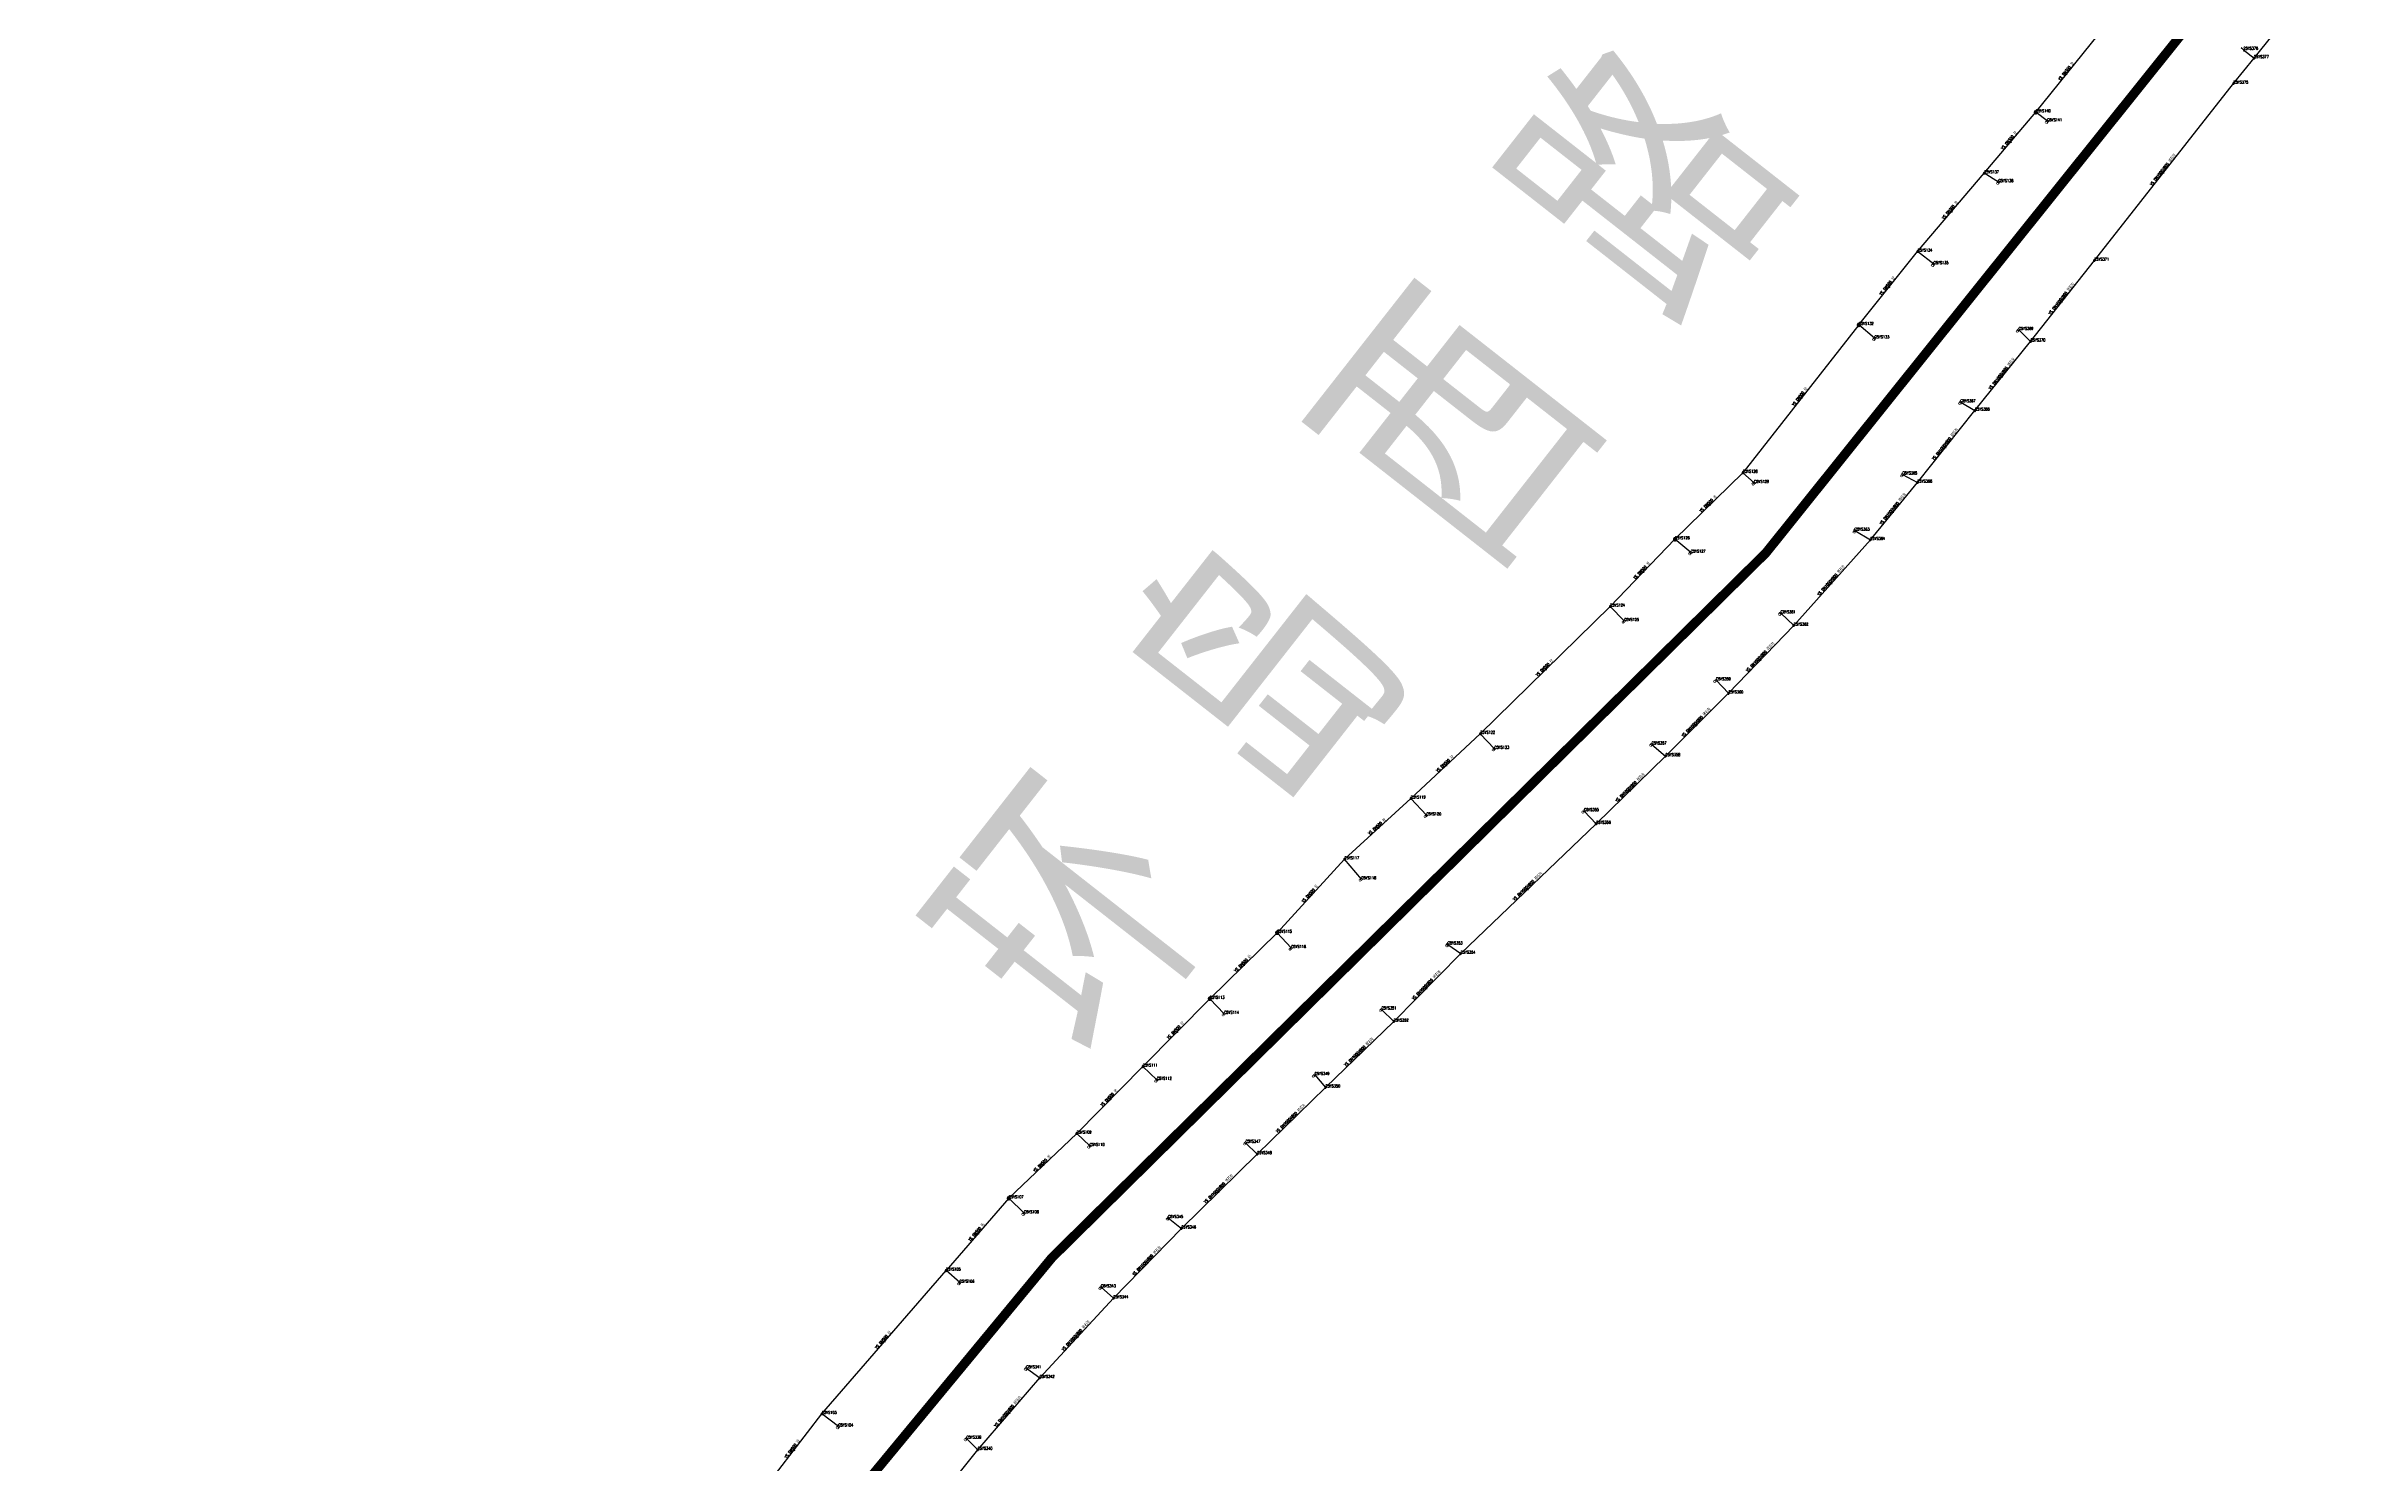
# Model space of a CAD drawing. Extents: x 78813 to 99477, y 2421021 to 2448125.
# Drawn here: x 87116 to 87860, y 2426627 to 2427083 of the extents above; entities that cross this region are included whole.
import ezdxf
from ezdxf.enums import TextEntityAlignment as Align

# ---------------------------------------------------------------- set-up
doc = ezdxf.new("R2010")
doc.units = 0
doc.set_wipeout_variables(frame=1)
doc.layers.get('0').update_dxf_attribs({"linetype": 'CONTINUOUS'})
doc.layers.add('DX_YS', color=42, linetype='CONTINUOUS')
doc.layers.add('道路', color=5, linetype='CONTINUOUS')
doc.layers.add('YSLINE', color=7, linetype='CONTINUOUS', true_color=0xcc9900)
doc.layers.add('道路名称', color=7, linetype='CONTINUOUS', lineweight=0)
doc.styles.add('CcNameZT', font='txt.SHX', dxfattribs={"width": 0.8, "bigfont": 'HZTXT.SHX'})
doc.styles.add('PointNameZT', font='txt.SHX', dxfattribs={"width": 0.8, "bigfont": 'HZTXT.SHX'})
doc.styles.add('宋体0.7', font='', dxfattribs={"width": 0.7})
doc.styles.get('宋体0.7').set_extended_font_data('SimSun')

# ---------------------------------------------------------------- blocks, each defined once
blk = doc.blocks.new('GC546')
at = {"color": 0}
for p in [(0.866, 0.5), (0.866, -0.5)]:
    blk.add_line(p, (0, 0), dxfattribs=at)
blk = doc.blocks.new('PS雨水井')
blk.add_lwpolyline([(1, 0), (1, 0.1), (1, 0.1), (1, 0.2), (1, 0.3), (0.9, 0.3), (0.9, 0.4), (0.9, 0.5), (0.8, 0.5), (0.8, 0.6), (0.8, 0.6), (0.7, 0.7), (0.7, 0.7), (0.6, 0.8), (0.6, 0.8), (0.5, 0.9), (0.4, 0.9), (0.4, 0.9), (0.3, 1), (0.2, 1), (0.2, 1), (0.1, 1), (0, 1), (0, 1), (-0.1, 1), (-0.2, 1), (-0.2, 1), (-0.3, 1), (-0.4, 0.9), (-0.4, 0.9), (-0.5, 0.9), (-0.6, 0.8), (-0.6, 0.8), (-0.7, 0.7), (-0.7, 0.7), (-0.8, 0.6), (-0.8, 0.6), (-0.8, 0.5), (-0.9, 0.5), (-0.9, 0.4), (-0.9, 0.3), (-1, 0.3), (-1, 0.2), (-1, 0.1), (-1, 0.1), (-1, 0), (-1, -0.1), (-1, -0.1), (-1, -0.2), (-1, -0.3), (-0.9, -0.3), (-0.9, -0.4), (-0.9, -0.5), (-0.8, -0.5), (-0.8, -0.6), (-0.8, -0.6), (-0.7, -0.7), (-0.7, -0.7), (-0.6, -0.8), (-0.6, -0.8), (-0.5, -0.9), (-0.4, -0.9), (-0.4, -0.9), (-0.3, -1), (-0.2, -1), (-0.2, -1), (-0.1, -1), (0, -1), (0, -1), (0.1, -1), (0.2, -1), (0.2, -1), (0.3, -1), (0.4, -0.9), (0.4, -0.9), (0.5, -0.9), (0.6, -0.8), (0.6, -0.8), (0.7, -0.7), (0.7, -0.7), (0.8, -0.6), (0.8, -0.6), (0.8, -0.5), (0.9, -0.5), (0.9, -0.4), (0.9, -0.3), (1, -0.3), (1, -0.2), (1, -0.1), (1, 0)], close=True)
blk.add_wipeout([(1, 0), (1, 0.1), (1, 0.1), (1, 0.2), (1, 0.3), (0.9, 0.3), (0.9, 0.4), (0.9, 0.5), (0.8, 0.5), (0.8, 0.6), (0.8, 0.6), (0.7, 0.7), (0.7, 0.7), (0.6, 0.8), (0.6, 0.8), (0.5, 0.9), (0.4, 0.9), (0.4, 0.9), (0.3, 1), (0.2, 1), (0.2, 1), (0.1, 1), (0, 1), (0, 1), (-0.1, 1), (-0.2, 1), (-0.2, 1), (-0.3, 1), (-0.4, 0.9), (-0.4, 0.9), (-0.5, 0.9), (-0.6, 0.8), (-0.6, 0.8), (-0.7, 0.7), (-0.7, 0.7), (-0.8, 0.6), (-0.8, 0.6), (-0.8, 0.5), (-0.9, 0.5), (-0.9, 0.4), (-0.9, 0.3), (-1, 0.3), (-1, 0.2), (-1, 0.1), (-1, 0.1), (-1, 0), (-1, -0.1), (-1, -0.1), (-1, -0.2), (-1, -0.3), (-0.9, -0.3), (-0.9, -0.4), (-0.9, -0.5), (-0.8, -0.5), (-0.8, -0.6), (-0.8, -0.6), (-0.7, -0.7), (-0.7, -0.7), (-0.6, -0.8), (-0.6, -0.8), (-0.5, -0.9), (-0.4, -0.9), (-0.4, -0.9), (-0.3, -1), (-0.2, -1), (-0.2, -1), (-0.1, -1), (0, -1), (0, -1), (0.1, -1), (0.2, -1), (0.2, -1), (0.3, -1), (0.4, -0.9), (0.4, -0.9), (0.5, -0.9), (0.6, -0.8), (0.6, -0.8), (0.7, -0.7), (0.7, -0.7), (0.8, -0.6), (0.8, -0.6), (0.8, -0.5), (0.9, -0.5), (0.9, -0.4), (0.9, -0.3), (1, -0.3), (1, -0.2), (1, -0.1)])
for p, q in [((-1, 0), (0, 0)), ((-0.9, 0.5), (0, 0.5)), ((0, 1), (0, 0)), ((0, 0.5), (0.9, 0.5)), ((0, 0), (0, -1)), ((0, 0), (1, 0)), ((-0.9, -0.5), (0, -0.5)), ((0, -0.5), (0.9, -0.5))]:
    blk.add_line(p, q)
blk = doc.blocks.new('PS管线点')
blk.add_wipeout([(0.5, 0), (0.5, 0), (0.5, 0.1), (0.5, 0.1), (0.5, 0.1), (0.5, 0.2), (0.5, 0.2), (0.4, 0.2), (0.4, 0.3), (0.4, 0.3), (0.4, 0.3), (0.4, 0.3), (0.3, 0.4), (0.3, 0.4), (0.3, 0.4), (0.2, 0.4), (0.2, 0.4), (0.2, 0.5), (0.2, 0.5), (0.1, 0.5), (0.1, 0.5), (0.1, 0.5), (0, 0.5), (0, 0.5), (-0.1, 0.5), (-0.1, 0.5), (-0.1, 0.5), (-0.2, 0.5), (-0.2, 0.5), (-0.2, 0.4), (-0.3, 0.4), (-0.3, 0.4), (-0.3, 0.4), (-0.3, 0.4), (-0.4, 0.3), (-0.4, 0.3), (-0.4, 0.3), (-0.4, 0.3), (-0.4, 0.2), (-0.5, 0.2), (-0.5, 0.2), (-0.5, 0.1), (-0.5, 0.1), (-0.5, 0.1), (-0.5, 0), (-0.5, 0), (-0.5, 0), (-0.5, -0.1), (-0.5, -0.1), (-0.5, -0.1), (-0.5, -0.2), (-0.5, -0.2), (-0.4, -0.2), (-0.4, -0.3), (-0.4, -0.3), (-0.4, -0.3), (-0.4, -0.3), (-0.3, -0.4), (-0.3, -0.4), (-0.3, -0.4), (-0.3, -0.4), (-0.2, -0.4), (-0.2, -0.5), (-0.2, -0.5), (-0.1, -0.5), (-0.1, -0.5), (-0.1, -0.5), (0, -0.5), (0, -0.5), (0.1, -0.5), (0.1, -0.5), (0.1, -0.5), (0.2, -0.5), (0.2, -0.5), (0.2, -0.4), (0.2, -0.4), (0.3, -0.4), (0.3, -0.4), (0.3, -0.4), (0.4, -0.3), (0.4, -0.3), (0.4, -0.3), (0.4, -0.3), (0.4, -0.2), (0.5, -0.2), (0.5, -0.2), (0.5, -0.1), (0.5, -0.1), (0.5, -0.1)])
blk.add_lwpolyline([(0.5, 0), (0.5, 0), (0.5, 0.1), (0.5, 0.1), (0.5, 0.1), (0.5, 0.2), (0.5, 0.2), (0.4, 0.2), (0.4, 0.3), (0.4, 0.3), (0.4, 0.3), (0.4, 0.3), (0.3, 0.4), (0.3, 0.4), (0.3, 0.4), (0.2, 0.4), (0.2, 0.4), (0.2, 0.5), (0.2, 0.5), (0.1, 0.5), (0.1, 0.5), (0.1, 0.5), (0, 0.5), (0, 0.5), (-0.1, 0.5), (-0.1, 0.5), (-0.1, 0.5), (-0.2, 0.5), (-0.2, 0.5), (-0.2, 0.4), (-0.3, 0.4), (-0.3, 0.4), (-0.3, 0.4), (-0.3, 0.4), (-0.4, 0.3), (-0.4, 0.3), (-0.4, 0.3), (-0.4, 0.3), (-0.4, 0.2), (-0.5, 0.2), (-0.5, 0.2), (-0.5, 0.1), (-0.5, 0.1), (-0.5, 0.1), (-0.5, 0), (-0.5, 0), (-0.5, 0), (-0.5, -0.1), (-0.5, -0.1), (-0.5, -0.1), (-0.5, -0.2), (-0.5, -0.2), (-0.4, -0.2), (-0.4, -0.3), (-0.4, -0.3), (-0.4, -0.3), (-0.4, -0.3), (-0.3, -0.4), (-0.3, -0.4), (-0.3, -0.4), (-0.3, -0.4), (-0.2, -0.4), (-0.2, -0.5), (-0.2, -0.5), (-0.1, -0.5), (-0.1, -0.5), (-0.1, -0.5), (0, -0.5), (0, -0.5), (0.1, -0.5), (0.1, -0.5), (0.1, -0.5), (0.2, -0.5), (0.2, -0.5), (0.2, -0.4), (0.2, -0.4), (0.3, -0.4), (0.3, -0.4), (0.3, -0.4), (0.4, -0.3), (0.4, -0.3), (0.4, -0.3), (0.4, -0.3), (0.4, -0.2), (0.5, -0.2), (0.5, -0.2), (0.5, -0.1), (0.5, -0.1), (0.5, -0.1), (0.5, 0)], close=True)
blk = doc.blocks.new('PS雨篦')
blk.add_lwpolyline([(-1.5, 0.5), (0, 0.5), (1.5, 0.5), (1.5, -0.5), (0, -0.5), (-1.5, -0.5)], close=True)
blk.add_wipeout([(-1.5, 0.5), (0, 0.5), (1.5, 0.5), (1.5, -0.5), (0, -0.5), (-1.5, -0.5)])
for p, q in [((-0.5, -0.5), (-0.5, 0.5)), ((0.5, -0.5), (0.5, 0.5))]:
    blk.add_line(p, q)
blk = doc.blocks.new('PS进水口')
for points in [[(-0.8, -0.9), (0, 0), (-0.9, 0.9)], [(0, 0), (2, 0)]]:
    blk.add_lwpolyline(points)
blk = doc.blocks.new('测量点')
h = blk.add_hatch(color=256)
edge = h.paths.add_edge_path()
edge.add_arc((0, 0), 0.5, 0, 360)
blk.add_circle((0, 0), 0.5)

msp = doc.modelspace()

# ---------------------------------------------------------------- block references
at = {"layer": 'DX_YS'}
for p, xscale, yscale, zscale, rotation in [((87765.73, 2427073.96, 3.1), 0.4999999999541708, 0.5, 0.5, 231.1147859122022), ((87747.37, 2427051.67, 3.17), 0.499999999920594, 0.5, 0.5, 49.77910033231282), ((87796.84, 2427042.25, 3.38), 0.5000000001794286, 0.5, 0.5, 231.8457063806638), ((87728.36, 2427029.27, 3), 0.4999999999860864, 0.5, 0.5, 49.61149648635934), ((87708.2, 2427004.87, 2.78), 0.4999999999181216, 0.5, 0.5, 51.32924432909679), ((87764.23, 2427000.77, 3.22), 0.499999999998115, 0.5, 0.5, 231.7784465998128), ((87745.03, 2426976.64, 2.97), 0.4999999999134793, 0.5, 0.5, 231.1674285632793), ((87680.11, 2426969.3, 2.7), 0.5000000001556953, 0.5, 0.5, 51.89305225866938), ((87726.83, 2426953.95, 3.17), 0.4999999999871663, 0.5, 0.5, 231.344417387149), ((87650.55, 2426934.83, 2.65), 0.5000000000432111, 0.5, 0.5, 44.41420652426989), ((87710.01, 2426933.15, 3.45), 0.4999999999864811, 0.5, 0.5, 230.6527804414755), ((87629.23, 2426913.32, 2.54), 0.4999999998506774, 0.5, 0.5, 46.10282204049515), ((87690.12, 2426910.16, 3.53), 0.500000000145527, 0.5, 0.5, 228.1817753030923), ((87597.93, 2426882.05, 2.39), 0.4999999999524545, 0.5, 0.5, 44.39916999762818), ((87667.32, 2426885.48, 3.62), 0.5000000001230801, 0.5, 0.5, 226.135390256292), ((87646.72, 2426864.49, 3.68), 0.4999999999776326, 0.5, 0.5, 224.8994538604321), ((87565.89, 2426851.17, 1.97), 0.4999999999059501, 0.5, 0.5, 43.05359249102864), ((87625.42, 2426843.51, 3.65), 0.4999999998891664, 0.5, 0.5, 224.2580331153064), ((87544.05, 2426830.99, 2.41), 0.5000000000065087, 0.5, 0.5, 42.43794191207736), ((87522.56, 2426809.4, 2.61), 0.4999999999056955, 0.5, 0.5, 47.56256420439565), ((87592.49, 2426811.74, 3.51), 0.5000000000257553, 0.5, 0.5, 223.83072364941), ((87500.91, 2426786.96, 2.79), 0.4999999999538639, 0.5, 0.5, 44.40157660836323), ((87559.99, 2426779.95, 3.33), 0.4999999999073145, 0.5, 0.5, 225.4219949359149), ((87479.32, 2426765.44, 2.9), 0.5000000000501201, 0.5, 0.5, 45.39406096043565), ((87538.26, 2426758.45, 3.36), 0.5000000000903313, 0.5, 0.5, 223.9747885818967), ((87457.93, 2426743.77, 2.95), 0.5000000000000562, 0.5000000000000562, 0.5000000000000562, 45.34828203436037), ((87516.29, 2426737.13, 3.48), 0.4999999999613071, 0.5, 0.5, 224.2889677885459), ((87436.38, 2426722.61, 2.9), 0.4999999998613258, 0.5, 0.5, 43.61178767445357), ((87493.12, 2426714.45, 3.58), 0.4999999998549113, 0.5, 0.5, 224.4896943842956), ((87415.36, 2426700.56, 2.74), 0.5000000000616438, 0.5, 0.5, 49.08065196823445), ((87470.04, 2426691.27, 3.75), 0.5000000001467779, 0.5, 0.5, 45.80915378042193), ((87385.33, 2426665.88, 2.79), 0.5000000000708329, 0.5, 0.5, 49.10916006977272), ((87447.27, 2426667.24, 3.77), 0.4999999999003604, 0.5, 0.5, 47.19720175404394), ((87425.43, 2426642.86, 3.8), 0.500000000147377, 0.5, 0.5, 49.23291708012511), ((87356.16, 2426630.85, 2.71), 0.5000000001139064, 0.5, 0.5, 52.45829164263355)]:
    msp.add_blockref('GC546', p, dxfattribs=dict(at, xscale=xscale, yscale=yscale, zscale=zscale, rotation=rotation))

# ---------------------------------------------------------------- texts
at = {"layer": 'DX_YS', "style": 'PointNameZT', "width": 0.8}
for s, p in [('25YS376', (87822.4, 2427081.59, 4.54)), ('25YS377', (87825.8, 2427078.87, 3.32)), ('25YS375', (87819.21, 2427070.72, 3.33)), ('25YS140', (87755.66, 2427061.47, 3.12)), ('25YS141', (87759.38, 2427058.6, 3.42)), ('25YS137', (87739.07, 2427041.86, 3.18)), ('25YS138', (87743.69, 2427039.01, 3.5)), ('25YS134', (87717.65, 2427016.68, 2.83)), ('25YS371', (87774.47, 2427013.77, 3.43)), ('25YS135', (87722.82, 2427012.62, 3.8)), ('25YS132', (87698.75, 2426993.07, 2.73)), ('25YS369', (87750.14, 2426991.49, 4.01)), ('25YS133', (87703.83, 2426988.76, 4.01)), ('25YS370', (87753.98, 2426987.76, 3.02)), ('25YS367', (87731.54, 2426968.23, 4.12)), ('25YS368', (87736.09, 2426965.52, 2.91)), ('25YS128', (87661.47, 2426945.53, 2.68)), ('25YS129', (87665.11, 2426942.28, 3.94)), ('25YS365', (87712.8, 2426944.98, 4.09)), ('25YS366', (87717.57, 2426942.37, 3.43)), ('25YS363', (87697.5, 2426926.9, 4.15)), ('25YS126', (87639.63, 2426924.13, 2.61)), ('25YS127', (87644.75, 2426919.83, 3.92)), ('25YS364', (87702.45, 2426923.93, 3.47)), ('25YS124', (87618.82, 2426902.5, 2.46)), ('25YS125', (87623.33, 2426897.86, 3.97)), ('25YS361', (87673.68, 2426900.37, 4.09)), ('25YS362', (87677.8, 2426896.38, 3.59)), ('25YS359', (87652.85, 2426878.78, 4.46)), ('25YS360', (87656.85, 2426874.59, 3.66)), ('25YS122', (87577.05, 2426861.6, 2.32)), ('25YS357', (87632.18, 2426858.17, 4.09)), ('25YS123', (87581.61, 2426856.78, 3.98)), ('25YS358', (87636.59, 2426854.39, 3.71)), ('25YS119', (87554.73, 2426840.75, 2.21)), ('25YS120', (87559.74, 2426835.34, 3.91)), ('25YS355', (87610.41, 2426836.73, 4.25)), ('25YS356', (87614.26, 2426832.63, 3.59)), ('25YS117', (87533.38, 2426821.23, 2.61)), ('25YS118', (87538.82, 2426814.8, 3.98)), ('25YS115', (87511.75, 2426797.57, 2.61)), ('25YS116', (87516.28, 2426792.68, 3.93)), ('25YS353', (87566.61, 2426793.84, 4.19)), ('25YS354', (87570.74, 2426790.85, 3.43)), ('25YS113', (87490.08, 2426776.35, 2.96)), ('25YS114', (87494.72, 2426771.52, 3.93)), ('25YS351', (87545.33, 2426772.93, 4.2)), ('25YS352', (87549.24, 2426769.04, 3.22)), ('25YS111', (87468.56, 2426754.53, 2.84)), ('25YS112', (87473.1, 2426750.29, 4.06)), ('25YS349', (87523.81, 2426751.84, 4.21)), ('25YS350', (87527.28, 2426747.85, 3.49)), ('25YS109', (87447.31, 2426733.02, 3.07)), ('25YS110', (87451.5, 2426729.03, 4.07)), ('25YS347', (87501.59, 2426730.06, 4.31)), ('25YS348', (87505.3, 2426726.41, 3.47)), ('25YS107', (87425.46, 2426712.2, 2.73)), ('25YS108', (87430.37, 2426707.39, 3.94)), ('25YS345', (87476.74, 2426705.85, 4.14)), ('25YS346', (87480.94, 2426702.48, 3.69)), ('25YS105', (87405.27, 2426688.92, 3.92)), ('25YS106', (87409.67, 2426685.04, 3.89)), ('25YS343', (87455.13, 2426683.57, 4.17)), ('25YS344', (87459.13, 2426680.05, 3.81)), ('25YS341', (87431.15, 2426657.52, 4.22)), ('25YS342', (87435.41, 2426654.43, 3.73)), ('25YS103', (87365.38, 2426642.85, 2.82)), ('25YS104', (87370.71, 2426638.79, 3.97)), ('25YS339', (87411.86, 2426634.9, 4.12)), ('25YS340', (87415.46, 2426631.29, 3.86))]:
    msp.add_text(s, height=0.9, dxfattribs=at).set_placement(p)
at = {"layer": 'DX_YS', "style": 'CcNameZT', "width": 0.8}
for s, rotation, p in [(' YS DN300 砼', 51.11478, (87765.53, 2427074.11, 3.12)), (' YS DN300 砼', 49.7791, (87747.17, 2427051.83, 3.17)), (' YS DN1000X800 砖石沟', 51.8457, (87796.64, 2427042.4, 3.43)), (' YS DN300 砼', 49.6115, (87728.17, 2427029.43, 3.18)), (' YS DN500 砼', 51.32924, (87708.01, 2427005.03, 2.83)), (' YS DN1000X800 砖石沟', 51.77845, (87764.03, 2427000.92, 3.02)), (' YS DN1000X800 砖石沟', 51.16743, (87744.84, 2426976.8, 2.91)), (' YS DN500 砼', 51.89305, (87679.91, 2426969.45, 2.73)), (' YS DN1000X800 砖石沟', 51.34442, (87726.63, 2426954.11, 3.43)), (' YS DN500 砼', 44.41421, (87650.37, 2426935.01, 2.68)), (' YS DN1000X800 砖石沟', 50.65278, (87709.81, 2426933.31, 3.47)), (' YS DN500 砼', 46.10282, (87629.05, 2426913.49, 2.61)), (' YS DN1000X800 砖石沟', 48.18177, (87689.94, 2426910.32, 3.59)), (' YS DN1000X800 砖石沟', 46.13539, (87667.14, 2426885.66, 3.66)), (' YS DN500 砼', 44.39917, (87597.76, 2426882.23, 2.46)), (' YS DN1000X800 砖石沟', 44.89945, (87646.54, 2426864.67, 3.71)), (' YS DN500 砼', 43.05359, (87565.72, 2426851.36, 1.72)), (' YS DN1000X800 砖石沟', 44.25803, (87625.25, 2426843.69, 3.59)), (' YS DN500 砼', 42.43794, (87543.89, 2426831.17, 2.21)), (' YS DN1000X800 砖石沟', 43.83072, (87592.32, 2426811.92, 3.43)), (' YS DN500 砼', 47.56256, (87522.38, 2426809.57, 2.61)), (' YS DN500 砼', 44.40158, (87500.74, 2426787.14, 2.61)), (' YS DN1000X800 砖石沟', 45.42199, (87559.81, 2426780.12, 3.22)), (' YS DN500 砼', 45.39406, (87479.14, 2426765.61, 2.96)), (' YS DN1000X800 砖石沟', 43.97479, (87538.09, 2426758.63, 3.49)), (' YS DN500 砼', 45.34828, (87457.76, 2426743.95, 2.84)), (' YS DN1000X800 砖石沟', 44.28897, (87516.12, 2426737.31, 3.47)), (' YS DN500 砼', 43.61179, (87436.21, 2426722.79, 3.07)), (' YS DN1000X800 砖石沟', 44.48969, (87492.95, 2426714.63, 3.69)), (' YS DN500 砼', 49.08065, (87415.17, 2426700.72, 2.73)), (' YS DN1000X800 砖石沟', 45.80915, (87469.86, 2426691.44, 3.69)), (' YS DN500 砼', 49.10916, (87385.14, 2426666.05, 2.76)), (' YS DN1000X800 砖石沟', 47.1972, (87447.09, 2426667.41, 3.81)), (' YS DN1000X800 砖石沟', 49.23292, (87425.24, 2426643.02, 3.73)), (' YS DN500 砼', 52.45829, (87355.96, 2426631, 2.82))]:
    msp.add_text(s, height=0.9, rotation=rotation, dxfattribs=at).set_placement(p, align=Align.CENTER)

# ---------------------------------------------------------------- next in the draw order: block references
at = {"layer": 'DX_YS', "xscale": 0.5, "yscale": 0.5, "zscale": 0.5}
for name, p in [('PS管线点', (87825.8, 2427078.87, 3.32)), ('PS管线点', (87819.21, 2427070.72, 3.33)), ('PS雨水井', (87755.66, 2427061.47, 3.12)), ('PS管线点', (87739.07, 2427041.86, 3.18)), ('PS管线点', (87717.65, 2427016.68, 2.83)), ('PS管线点', (87774.47, 2427013.77, 3.43)), ('PS雨水井', (87698.75, 2426993.07, 2.73)), ('PS管线点', (87753.98, 2426987.76, 3.02)), ('PS管线点', (87736.09, 2426965.52, 2.91)), ('PS管线点', (87661.47, 2426945.53, 2.68)), ('PS管线点', (87717.57, 2426942.37, 3.43)), ('PS雨水井', (87639.63, 2426924.13, 2.61)), ('PS管线点', (87702.45, 2426923.93, 3.47)), ('PS管线点', (87618.82, 2426902.5, 2.46)), ('PS管线点', (87677.8, 2426896.38, 3.59)), ('PS管线点', (87656.85, 2426874.59, 3.66)), ('PS管线点', (87577.05, 2426861.6, 2.32)), ('PS管线点', (87636.59, 2426854.39, 3.71)), ('PS管线点', (87554.73, 2426840.75, 2.21)), ('PS管线点', (87614.26, 2426832.63, 3.59)), ('PS管线点', (87533.38, 2426821.23, 2.61)), ('PS雨水井', (87511.75, 2426797.57, 2.61)), ('PS管线点', (87570.74, 2426790.85, 3.43)), ('PS雨水井', (87490.08, 2426776.35, 2.96)), ('PS管线点', (87549.24, 2426769.04, 3.22)), ('PS管线点', (87468.56, 2426754.53, 2.84)), ('PS管线点', (87527.28, 2426747.85, 3.49)), ('PS管线点', (87447.31, 2426733.02, 3.07)), ('PS管线点', (87505.3, 2426726.41, 3.47)), ('PS雨水井', (87425.46, 2426712.2, 2.73)), ('PS管线点', (87480.94, 2426702.48, 3.69)), ('PS管线点', (87405.27, 2426688.92, 3.92)), ('PS管线点', (87459.13, 2426680.05, 3.81)), ('PS管线点', (87435.41, 2426654.43, 3.73)), ('PS管线点', (87365.38, 2426642.85, 2.82)), ('PS管线点', (87415.46, 2426631.29, 3.86))]:
    msp.add_blockref(name, p, dxfattribs=at)
at = {"layer": 'DX_YS', "yscale": 0.5, "zscale": 0.5}
for p, xscale, rotation in [((87743.69, 2427039.01, 3.5), 0.4999999998979239, 58.29698410525355), ((87722.82, 2427012.62, 3.8), 0.5000000001362919, 51.85354689568373), ((87703.83, 2426988.76, 4.01), 0.5000000000252001, 49.65250559953771), ((87712.8, 2426944.98, 4.09), 0.4999999999721931, 241.3373989922161), ((87697.5, 2426926.9, 4.15), 0.50000000013882, 239.0055766956842), ((87644.75, 2426919.83, 3.92), 0.5000000000072562, 49.96396520753569), ((87581.61, 2426856.78, 3.98), 0.4999999999087664, 43.43633206085661), ((87559.74, 2426835.34, 3.91), 0.4999999999937111, 42.79592348382199), ((87538.82, 2426814.8, 3.98), 0.4999999998795934, 40.23355988584272), ((87370.71, 2426638.79, 3.97), 0.5000000001155943, 52.72456918620544)]:
    msp.add_blockref('PS雨篦', p, dxfattribs=dict(at, xscale=xscale, rotation=rotation))

# ---------------------------------------------------------------- next in the draw order: linework, layer by layer
at = {"layer": 'YSLINE'}
for p, q in [((87825.8, 2427078.87, 3.32), (87831.99, 2427086.45, 3.42)), ((87819.21, 2427070.72, 3.33), (87825.8, 2427078.87, 3.32)), ((87822.4, 2427081.59, 4.54), (87825.8, 2427078.87, 4.37)), ((87774.47, 2427013.77, 3.43), (87819.21, 2427070.72, 3.33)), ((87717.65, 2427016.68, 2.83), (87739.07, 2427041.86, 3.18)), ((87743.69, 2427039.01, 3.5), (87739.07, 2427041.86, 3.77)), ((87722.82, 2427012.62, 3.8), (87717.65, 2427016.68, 3.71)), ((87702.45, 2426923.93, 3.47), (87717.57, 2426942.37, 3.43)), ((87712.8, 2426944.98, 4.09), (87717.57, 2426942.37, 4.18)), ((87697.5, 2426926.9, 4.15), (87702.45, 2426923.93, 4.27)), ((87618.82, 2426902.5, 2.46), (87639.63, 2426924.13, 2.61)), ((87644.75, 2426919.83, 3.92), (87639.63, 2426924.13, 3.81)), ((87577.05, 2426861.6, 2.32), (87618.82, 2426902.5, 2.46)), ((87554.73, 2426840.75, 2.21), (87577.05, 2426861.6, 1.72)), ((87581.61, 2426856.78, 3.98), (87577.05, 2426861.6, 3.95)), ((87533.38, 2426821.23, 2.61), (87554.73, 2426840.75, 2.21)), ((87559.74, 2426835.34, 3.91), (87554.73, 2426840.75, 3.74)), ((87511.75, 2426797.57, 2.61), (87533.38, 2426821.23, 2.61)), ((87538.82, 2426814.8, 3.98), (87533.38, 2426821.23, 3.98)), ((87490.08, 2426776.35, 2.96), (87511.75, 2426797.57, 2.61)), ((87346.93, 2426618.84, 2.59), (87365.38, 2426642.85, 2.82)), ((87370.71, 2426638.79, 3.97), (87365.38, 2426642.85, 4.07))]:
    msp.add_line(p, q, dxfattribs=at)

# ---------------------------------------------------------------- next in the draw order: block references
at = {"layer": 'DX_YS', "yscale": 0.5, "zscale": 0.5}
for name, p, xscale, rotation in [('PS进水口', (87822.4, 2427081.59, 4.54), 0.5000000001319891, 141.3504686266079), ('PS雨篦', (87759.38, 2427058.6, 3.42), 0.5000000000425305, 52.33640741985403), ('PS雨篦', (87750.14, 2426991.49, 4.01), 0.5000000001621057, 225.8086323065007), ('PS雨篦', (87731.54, 2426968.23, 4.12), 0.4999999999005432, 239.259472639889), ('PS雨篦', (87665.11, 2426942.28, 3.94), 0.4999999999597095, 48.28752882053634), ('PS雨篦', (87623.33, 2426897.86, 3.97), 0.5000000000607582, 44.18038276054405), ('PS雨篦', (87673.68, 2426900.37, 4.09), 0.4999999998410823, 225.9470682279975), ('PS雨篦', (87652.85, 2426878.78, 4.46), 0.4999999999235643, 223.643064335949), ('PS雨篦', (87632.18, 2426858.17, 4.09), 0.4999999998300979, 229.4190636460405), ('PS雨篦', (87610.41, 2426836.73, 4.25), 0.5000000000660432, 223.153319881888), ('PS雨篦', (87516.28, 2426792.68, 3.93), 0.5000000001207203, 42.85552511319312), ('PS雨篦', (87566.61, 2426793.84, 4.19), 0.4999999999148484, 234.127370099985), ('PS雨篦', (87494.72, 2426771.52, 3.93), 0.500000000110422, 43.91016736893506), ('PS雨篦', (87545.33, 2426772.93, 4.2), 0.4999999999386638, 225.1543168384201), ('PS雨篦', (87473.1, 2426750.29, 4.06), 0.4999999998499841, 46.9300017757223), ('PS雨篦', (87523.81, 2426751.84, 4.21), 0.4999999998729307, 221.0848960936849), ('PS雨篦', (87451.5, 2426729.03, 4.07), 0.5000000000146934, 46.47741473541286), ('PS雨篦', (87501.59, 2426730.06, 4.31), 0.4999999998352714, 225.4203690833017), ('PS雨篦', (87430.37, 2426707.39, 3.94), 0.5000000000776996, 45.58324795104861), ('PS雨篦', (87476.74, 2426705.85, 4.14), 0.5000000000783825, 231.3435168123571), ('PS雨篦', (87409.67, 2426685.04, 3.89), 0.4999999998978554, 48.60610557513204), ('PS雨篦', (87455.13, 2426683.57, 4.17), 0.5000000000418391, 228.6157187889643), ('PS雨篦', (87431.15, 2426657.52, 4.22), 0.5000000001417665, 234.0695791311788), ('PS雨篦', (87411.86, 2426634.9, 4.12), 0.5000000000335714, 224.8966785556352)]:
    msp.add_blockref(name, p, dxfattribs=dict(at, xscale=xscale, rotation=rotation))
at = {"layer": 'DX_YS', "xscale": 0.5, "yscale": 0.5, "zscale": 0.5}
for p in [(87698.75, 2426993.07, 3.94), (87425.46, 2426712.2, 3.9)]:
    msp.add_blockref('测量点', p, dxfattribs=at)

# ---------------------------------------------------------------- next in the draw order: linework, layer by layer
at = {"layer": 'YSLINE'}
for p, q in [((87755.66, 2427061.47, 3.12), (87775.79, 2427086.44, 3.07)), ((87739.07, 2427041.86, 3.18), (87755.66, 2427061.47, 3.17)), ((87759.38, 2427058.6, 3.42), (87755.66, 2427061.47, 3.12)), ((87753.98, 2426987.76, 3.02), (87774.47, 2427013.77, 3.43)), ((87736.09, 2426965.52, 2.91), (87753.98, 2426987.76, 3.02)), ((87750.14, 2426991.49, 4.01), (87753.98, 2426987.76, 3.82)), ((87717.57, 2426942.37, 3.43), (87736.09, 2426965.52, 2.91)), ((87731.54, 2426968.23, 4.12), (87736.09, 2426965.52, 3.7)), ((87639.63, 2426924.13, 2.61), (87661.47, 2426945.53, 2.68)), ((87665.11, 2426942.28, 3.94), (87661.47, 2426945.53, 3.93)), ((87677.8, 2426896.38, 3.59), (87702.45, 2426923.93, 3.47)), ((87623.33, 2426897.86, 3.97), (87618.82, 2426902.5, 3.81)), ((87656.85, 2426874.59, 3.66), (87677.8, 2426896.38, 3.59)), ((87673.68, 2426900.37, 4.09), (87677.8, 2426896.38, 4.34)), ((87636.59, 2426854.39, 3.71), (87656.85, 2426874.59, 3.66)), ((87652.85, 2426878.78, 4.46), (87656.85, 2426874.59, 4.54)), ((87614.26, 2426832.63, 3.59), (87636.59, 2426854.39, 3.71)), ((87632.18, 2426858.17, 4.09), (87636.59, 2426854.39, 4.37)), ((87610.41, 2426836.73, 4.25), (87614.26, 2426832.63, 4.33)), ((87570.74, 2426790.85, 3.43), (87614.26, 2426832.63, 3.59)), ((87516.28, 2426792.68, 3.93), (87511.75, 2426797.57, 3.78)), ((87566.61, 2426793.84, 4.19), (87570.74, 2426790.85, 4.33)), ((87549.24, 2426769.04, 3.22), (87570.74, 2426790.85, 3.43)), ((87468.56, 2426754.53, 2.84), (87490.08, 2426776.35, 2.96)), ((87494.72, 2426771.52, 3.93), (87490.08, 2426776.35, 3.99)), ((87527.28, 2426747.85, 3.49), (87549.24, 2426769.04, 3.22)), ((87545.33, 2426772.93, 4.2), (87549.24, 2426769.04, 4.12)), ((87447.31, 2426733.02, 3.07), (87468.56, 2426754.53, 2.84)), ((87473.1, 2426750.29, 4.06), (87468.56, 2426754.53, 4.09)), ((87505.3, 2426726.41, 3.47), (87527.28, 2426747.85, 3.49)), ((87523.81, 2426751.84, 4.21), (87527.28, 2426747.85, 4.14)), ((87451.5, 2426729.03, 4.07), (87447.31, 2426733.02, 4.27)), ((87480.94, 2426702.48, 3.69), (87505.3, 2426726.41, 3.47)), ((87501.59, 2426730.06, 4.31), (87505.3, 2426726.41, 4.05)), ((87459.13, 2426680.05, 3.81), (87480.94, 2426702.48, 3.69)), ((87476.74, 2426705.85, 4.14), (87480.94, 2426702.48, 4.02)), ((87365.38, 2426642.85, 2.82), (87405.27, 2426688.92, 2.76)), ((87409.67, 2426685.04, 3.89), (87405.27, 2426688.92, 3.92)), ((87435.41, 2426654.43, 3.73), (87459.13, 2426680.05, 3.81)), ((87455.13, 2426683.57, 4.17), (87459.13, 2426680.05, 4.03)), ((87431.15, 2426657.52, 4.22), (87435.41, 2426654.43, 3.81)), ((87415.46, 2426631.29, 3.86), (87435.41, 2426654.43, 3.73)), ((87396.72, 2426607.77, 3.58), (87415.46, 2426631.29, 3.86)), ((87411.86, 2426634.9, 4.12), (87415.46, 2426631.29, 3.91))]:
    msp.add_line(p, q, dxfattribs=at)

# ---------------------------------------------------------------- next in the draw order: block references
at = {"layer": 'DX_YS', "xscale": 0.5, "yscale": 0.5, "zscale": 0.5}
for p in [(87698.75, 2426993.07, 3.94), (87425.46, 2426712.2, 3.9)]:
    msp.add_blockref('PS雨水井', p, dxfattribs=at)

# ---------------------------------------------------------------- next in the draw order: texts
at = {"layer": '道路名称', "style": '宋体0.7', "width": 0.7}
msp.add_text('环 岛 西 路', height=70, rotation=51.91051, dxfattribs=at).set_placement((87451.79, 2426755.52, 9999))

# ---------------------------------------------------------------- next in the draw order: linework, layer by layer
at = {"layer": 'YSLINE'}
for p, q in [((87698.75, 2426993.07, 2.73), (87717.65, 2427016.68, 2.83)), ((87698.75, 2426993.07, 2.73), (87661.47, 2426945.53, 2.68)), ((87703.83, 2426988.76, 4.01), (87698.75, 2426993.07, 3.94)), ((87425.46, 2426712.2, 2.73), (87447.31, 2426733.02, 3.07)), ((87425.46, 2426712.2, 2.73), (87405.27, 2426688.92, 2.76)), ((87430.37, 2426707.39, 3.94), (87425.46, 2426712.2, 3.9))]:
    msp.add_line(p, q, dxfattribs=at)
at = {"layer": '道路', "const_width": 3, "flags": 128}
msp.add_lwpolyline([(88490.91, 2428368.35), (88490.91, 2428368.35), (88226.56, 2427927.88), (88131.21, 2427530.81), (88117.83, 2427492.03), (88101.37, 2427461.64), (88070.6, 2427421.29), (87668.89, 2426919.76), (87439.34, 2426693.08), (87352.3, 2426587.72), (87304.07, 2426512.14), (87188.07, 2426317.77), (87054.17, 2426150.46), (86855.86, 2425902.41), (86705.55, 2425761.42), (86651.34, 2425663.59), (86724.11, 2425293.11), (86732.47, 2425238.52), (86722.35, 2425175.95), (86558.63, 2424959.81), (86415.4, 2424786.38)], dxfattribs=at)

doc.saveas('drawing.dxf')
